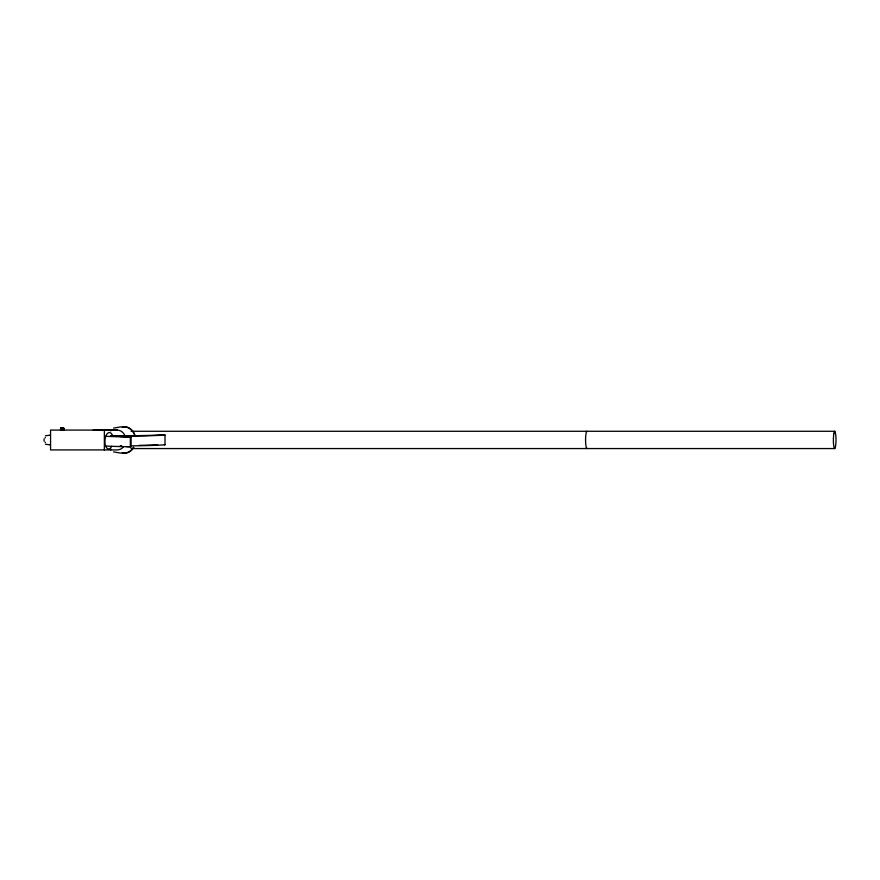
<?xml version="1.0" encoding="UTF-8"?>
<svg xmlns="http://www.w3.org/2000/svg" width="880" height="880" viewBox="0 0 880 880"><rect width="100%" height="100%" fill="white"/><g stroke="black" fill="none" stroke-linecap="round" stroke-linejoin="round"><path stroke-width="1.32" d="M110.77 449.922L110.77 449.086M44.066 438.878L44.077 441.166M45.342 435.787L50.468 435.116M113.575 428.109L120.725 426.877M105.666 436.304A73.601 2.926 0 0 0 130.328 437.041L131.098 436.975A25.773 1.023 0 0 1 119.955 436.447L123.651 436.161A54.725 2.167 0 0 0 165 435.028L159.885 434.918A38.962 1.551 0 0 1 117.205 435.677L110.704 435.567M132.165 445.841A54.725 2.167 0 0 0 165 444.785L164.406 444.642M121.671 445.951L119.955 446.193A25.773 1.023 0 0 0 121.814 446.358M96.635 430.265L117.216 430.078A9.922 8.602 -90 0 1 125.158 436.205M93.06 430.265L117.216 430.078L50.567 430.078L50.567 449.922L117.216 449.922A9.922 8.602 -90 0 0 123.288 447.018M50.512 444.884L45.375 444.246M60.588 430.078L60.577 428.12L63.866 428.12L63.866 430.078M131.087 431.277L834.702 431.277M131.087 448.558L834.702 448.558M105.666 446.05A73.601 2.926 0 0 0 130.328 446.787L131.098 446.732A25.773 1.023 0 0 1 126.368 446.589M120.725 453.123L113.575 451.891M110.77 430.078L110.77 430.914M63.723 428.12L63.723 430.078M63.481 428.12L63.492 430.078M63.162 428.12L63.173 430.078M62.788 428.12L62.788 430.078M62.359 428.12L62.359 430.078M61.93 428.12L61.93 430.078M61.523 428.12L61.523 430.078M61.16 428.12L61.16 430.078M60.863 428.12L60.951 430.078M60.665 428.12L60.72 430.078M165 435.028L165 444.785M131.098 436.975L131.098 446.732M130.328 437.041L130.328 446.787M104.368 430.078L104.368 449.922M587.202 431.563A8.459 1.276 90 0 0 586.223 432.432L585.75 435.6A8.734 1.309 -90 0 0 585.75 444.235L586.223 447.403A8.459 1.276 -90 0 0 587.202 448.272M157.663 444.818A38.962 1.551 0 0 1 139.15 445.379M111.804 446.325A8.272 4.125 -86.3 0 1 105.721 446.303A8.272 4.125 -86.3 0 1 106.843 434.17A8.272 4.125 -86.3 0 1 112.739 436.315M121.858 427.097A13.156 11.396 -90 0 1 134.607 434.962M133.551 447.304A13.156 11.396 -90 0 1 121.858 452.903M45.397 442.574A2.937 1.386 89.7 0 1 45.111 442.101M45.1 437.943A2.937 1.386 89.7 0 1 45.386 437.47M122.012 427.02A13.233 11.462 -90 0 1 134.838 434.94M133.771 447.348A13.233 11.462 -90 0 1 122.012 452.98M833.789 433.807L833.591 435.6A8.734 1.32 -90 0 0 833.536 444.235L834.064 447.403A8.459 1.276 -90 0 0 835.351 447.403L835.824 444.235A8.734 1.32 -90 0 0 835.824 435.6L835.351 432.432A8.459 1.276 -90 0 0 834.064 432.432L833.789 433.807"/></g></svg>
